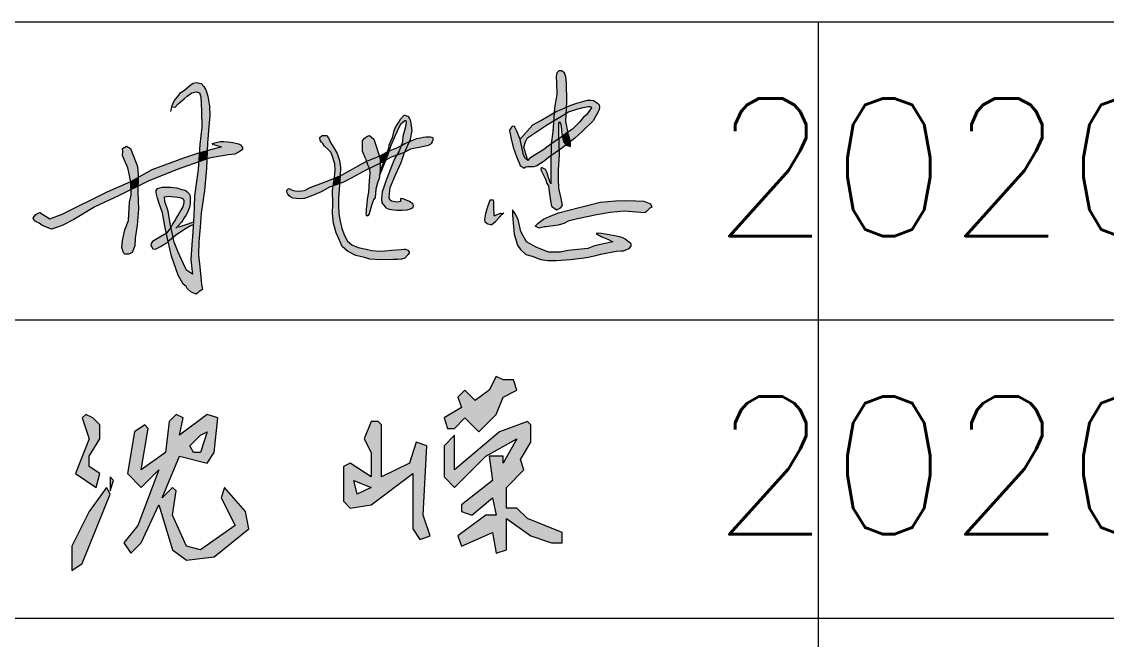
# Model space of a CAD drawing. Extents: x -14715 to 4269, y -24538 to -12228.
# Drawn here: x -11756.86 to -11733.21, y -24498.55 to -24485.06 of the extents above; entities that cross this region are included whole.
import ezdxf
from ezdxf.enums import TextEntityAlignment as Align

# ---------------------------------------------------------------- set-up
doc = ezdxf.new("R2010")
doc.units = 0
doc.header["$LTSCALE"] = 2000
doc.header["$MEASUREMENT"] = 0
doc.layers.get('0').update_dxf_attribs({"linetype": 'CONTINUOUS'})
doc.layers.add('HATCH', color=8, linetype='CONTINUOUS')
doc.styles.add('ECEC_TQ', font='txt_l.shx', dxfattribs={"bigfont": 'hztxt_l.shx'})

msp = doc.modelspace()

# ---------------------------------------------------------------- hatches: boundary and pattern name
at = {"linetype": 'Continuous'}
h = msp.add_hatch(color=256, dxfattribs=at)
h.paths.add_polyline_path([(-11748.337, -24494.911), (-11748.337, -24496.121), (-11748.185, -24496.348), (-11747.959, -24496.272), (-11748.11, -24495.819), (-11748.034, -24494.306), (-11748.261, -24494.23), (-11748.412, -24494.684), (-11749.017, -24494.987), (-11749.017, -24493.852), (-11749.093, -24493.777), (-11749.244, -24493.777), (-11749.395, -24494.155), (-11749.244, -24494.457), (-11749.244, -24494.987), (-11749.698, -24494.684), (-11749.849, -24494.76), (-11749.849, -24495.516), (-11749.698, -24495.667), (-11749.244, -24495.592)])
h.paths.add_polyline_path([(-11749.244, -24495.214), (-11749.547, -24495.365), (-11749.622, -24495.062)], flags=16)
h.paths.add_polyline_path([(-11746.522, -24493.625), (-11746.37, -24493.247), (-11746.068, -24493.096), (-11746.144, -24492.869), (-11746.37, -24492.869), (-11746.522, -24492.794), (-11746.673, -24493.096), (-11746.975, -24493.323), (-11747.202, -24493.096), (-11747.354, -24493.247), (-11747.278, -24493.474), (-11747.656, -24493.701), (-11747.58, -24493.928), (-11747.429, -24493.928), (-11747.202, -24493.701), (-11746.9, -24494.004)])
h.paths.add_polyline_path([(-11745.765, -24494.23), (-11745.765, -24493.852), (-11745.841, -24493.777), (-11746.446, -24494.004), (-11747.429, -24494.835), (-11747.429, -24494.079), (-11747.656, -24494.306), (-11747.656, -24494.987), (-11747.429, -24495.214), (-11746.749, -24494.533), (-11746.068, -24494.155), (-11746.37, -24494.684), (-11746.37, -24494.533), (-11746.673, -24494.533), (-11746.597, -24495.062), (-11747.278, -24495.592), (-11747.278, -24495.743), (-11747.051, -24495.819), (-11746.597, -24495.44), (-11746.522, -24495.819), (-11746.749, -24495.819), (-11747.354, -24496.272), (-11747.278, -24496.499), (-11746.597, -24496.197), (-11746.522, -24496.65), (-11746.295, -24496.575), (-11746.295, -24495.894), (-11745.765, -24496.272), (-11745.312, -24496.424), (-11745.085, -24496.424), (-11745.085, -24496.197), (-11745.841, -24495.894), (-11746.068, -24495.667), (-11746.295, -24495.667), (-11746.295, -24495.214), (-11745.917, -24494.835), (-11745.992, -24494.609)])
h = msp.add_hatch(color=256, dxfattribs=at)
h.paths.add_polyline_path([(-11755.384, -24494.76), (-11755.384, -24494.533), (-11755.157, -24494.155), (-11755.157, -24493.852), (-11755.309, -24493.701), (-11755.46, -24493.625), (-11755.535, -24493.701), (-11755.384, -24494.155), (-11755.687, -24494.911), (-11755.233, -24495.214), (-11755.157, -24494.911)])
h.paths.add_polyline_path([(-11754.855, -24495.062), (-11754.93, -24494.987), (-11754.93, -24495.289)])
h.paths.add_polyline_path([(-11754.93, -24495.365), (-11755.006, -24495.214), (-11755.384, -24495.743), (-11755.762, -24496.499), (-11755.762, -24497.029), (-11755.535, -24496.877)])
h.paths.add_polyline_path([(-11753.418, -24494.533), (-11752.813, -24494.684), (-11752.662, -24494.457), (-11752.586, -24493.701), (-11752.813, -24493.625), (-11753.418, -24494.079), (-11753.342, -24493.701), (-11753.494, -24493.625), (-11753.645, -24493.777), (-11753.72, -24494.457), (-11754.25, -24494.835), (-11754.099, -24493.928), (-11754.174, -24493.852), (-11754.401, -24494.004), (-11754.552, -24494.911), (-11754.25, -24495.214), (-11753.872, -24494.835), (-11754.325, -24496.045), (-11754.628, -24496.424), (-11754.477, -24496.65), (-11754.25, -24496.424), (-11753.872, -24495.592), (-11753.569, -24496.575), (-11753.267, -24496.802), (-11752.662, -24496.726), (-11751.905, -24496.121), (-11751.981, -24495.743), (-11752.435, -24495.214), (-11752.51, -24495.44), (-11752.208, -24496.045), (-11752.964, -24496.575), (-11753.267, -24496.499), (-11753.569, -24495.819), (-11753.494, -24495.289), (-11753.569, -24495.214), (-11753.796, -24495.44)])
h.paths.add_polyline_path([(-11753.191, -24494.306), (-11752.964, -24494.079), (-11752.813, -24494.004), (-11752.964, -24494.457), (-11753.115, -24494.457)], flags=16)
at = {"layer": 'HATCH'}
for points in [[(-11744.991, -24486.394), (-11745.001, -24486.265), (-11745.033, -24486.174), (-11745.096, -24486.132), (-11745.156, -24486.132), (-11745.198, -24486.177), (-11745.215, -24486.254), (-11745.208, -24486.405), (-11745.201, -24486.647), (-11745.25, -24486.938), (-11745.258, -24487.049), (-11745.212, -24487.022), (-11745.068, -24486.963), (-11744.99, -24486.925), (-11744.984, -24486.808)], [(-11752.783, -24487.344), (-11752.761, -24487.109), (-11752.764, -24486.902), (-11752.804, -24486.684), (-11752.847, -24486.547), (-11752.887, -24486.478), (-11752.943, -24486.409), (-11753.055, -24486.387), (-11753.119, -24486.406), (-11753.194, -24486.451), (-11753.309, -24486.558), (-11753.387, -24486.609), (-11753.459, -24486.702), (-11753.534, -24486.79), (-11753.576, -24486.886), (-11753.585, -24486.922), (-11753.511, -24486.929), (-11753.447, -24486.855), (-11753.315, -24486.743), (-11753.248, -24486.683), (-11753.147, -24486.615), (-11753.049, -24486.588), (-11752.982, -24486.615), (-11752.955, -24486.703), (-11752.941, -24487.003), (-11752.934, -24487.363), (-11752.978, -24487.742), (-11752.991, -24487.923), (-11752.813, -24487.872), (-11752.807, -24487.713)], [(-11744.99, -24486.925), (-11745.068, -24486.963), (-11745.212, -24487.022), (-11745.258, -24487.049), (-11745.271, -24487.225), (-11745.059, -24487.103), (-11744.996, -24487.062)], [(-11744.276, -24486.877), (-11744.315, -24486.835), (-11744.404, -24486.778), (-11744.455, -24486.772), (-11744.532, -24486.775), (-11744.614, -24486.798), (-11744.76, -24486.841), (-11744.873, -24486.873), (-11744.963, -24486.913), (-11744.99, -24486.925), (-11744.996, -24487.062), (-11744.943, -24487.028), (-11744.788, -24486.974), (-11744.662, -24486.941), (-11744.554, -24486.918), (-11744.508, -24486.91), (-11744.459, -24486.911), (-11744.442, -24486.937), (-11744.552, -24487.096), (-11744.62, -24487.146), (-11744.706, -24487.25), (-11744.855, -24487.407), (-11744.956, -24487.467), (-11744.942, -24487.538), (-11744.904, -24487.676), (-11744.808, -24487.599), (-11744.65, -24487.453), (-11744.409, -24487.225), (-11744.286, -24487.002), (-11744.269, -24486.932)], [(-11748.712, -24487.536), (-11748.64, -24487.376), (-11748.591, -24487.285), (-11748.554, -24487.254), (-11748.513, -24487.219), (-11748.488, -24487.214), (-11748.48, -24487.262), (-11748.499, -24487.356), (-11748.551, -24487.563), (-11748.564, -24487.678), (-11748.595, -24487.765), (-11748.581, -24487.758), (-11748.511, -24487.718), (-11748.414, -24487.677), (-11748.39, -24487.623), (-11748.352, -24487.438), (-11748.369, -24487.283), (-11748.387, -24487.21), (-11748.405, -24487.166), (-11748.422, -24487.141), (-11748.442, -24487.126), (-11748.504, -24487.109), (-11748.535, -24487.109), (-11748.611, -24487.197), (-11748.643, -24487.245), (-11748.677, -24487.299), (-11748.714, -24487.356), (-11748.756, -24487.464), (-11748.785, -24487.593), (-11748.828, -24487.688), (-11748.859, -24487.764), (-11748.864, -24487.821), (-11748.896, -24487.9), (-11748.868, -24487.885), (-11748.849, -24487.877), (-11748.806, -24487.755)], [(-11745.686, -24487.495), (-11745.403, -24487.301), (-11745.271, -24487.225), (-11745.258, -24487.049), (-11745.302, -24487.074), (-11745.547, -24487.213), (-11745.722, -24487.309), (-11746.006, -24487.629), (-11745.967, -24487.797), (-11745.94, -24487.939), (-11745.905, -24488.024), (-11745.829, -24488.085), (-11745.917, -24487.801), (-11745.883, -24487.685), (-11745.839, -24487.595)], [(-11744.996, -24487.062), (-11745.059, -24487.103), (-11745.271, -24487.225), (-11745.289, -24487.464), (-11745.324, -24487.728), (-11745.151, -24487.611), (-11745.154, -24487.499), (-11745.159, -24487.317), (-11745.158, -24487.283), (-11745.143, -24487.237), (-11745.115, -24487.302), (-11745.101, -24487.413), (-11745.1, -24487.442), (-11745.093, -24487.515), (-11745.078, -24487.558), (-11744.956, -24487.467), (-11744.987, -24487.307), (-11745.005, -24487.23)], [(-11746.013, -24487.601), (-11746.029, -24487.562), (-11746.084, -24487.426), (-11746.12, -24487.356), (-11746.127, -24487.334), (-11746.17, -24487.341), (-11746.187, -24487.373), (-11746.228, -24487.431), (-11746.197, -24487.618), (-11746.153, -24487.8), (-11746.081, -24487.999), (-11746, -24488.2), (-11745.914, -24488.258), (-11745.872, -24488.232), (-11745.835, -24488.227), (-11745.81, -24488.225), (-11745.76, -24488.225), (-11745.705, -24488.224), (-11745.634, -24488.205), (-11745.473, -24488.1), (-11745.379, -24488.023), (-11745.326, -24487.986), (-11745.324, -24487.728), (-11745.483, -24487.85), (-11745.602, -24487.924), (-11745.672, -24487.968), (-11745.728, -24487.999), (-11745.802, -24488.052), (-11745.829, -24488.085), (-11745.905, -24488.024), (-11745.94, -24487.939), (-11745.967, -24487.797)], [(-11749.93, -24488.091), (-11749.981, -24487.934), (-11750.056, -24487.812), (-11750.126, -24487.698), (-11750.172, -24487.594), (-11750.215, -24487.545), (-11750.311, -24487.541), (-11750.364, -24487.589), (-11750.353, -24487.655), (-11750.324, -24487.689), (-11750.296, -24487.72), (-11750.258, -24487.773), (-11750.189, -24487.844), (-11750.122, -24487.906), (-11750.092, -24487.981), (-11750.037, -24488.158), (-11750.025, -24488.309), (-11750.044, -24488.453), (-11750.047, -24488.473), (-11749.92, -24488.419), (-11749.915, -24488.24)], [(-11749.135, -24487.778), (-11749.187, -24487.621), (-11749.28, -24487.545), (-11749.324, -24487.557), (-11749.388, -24487.605), (-11749.432, -24487.658), (-11749.432, -24487.742), (-11749.432, -24487.882), (-11749.368, -24488.042), (-11749.345, -24488.109), (-11749.335, -24488.105), (-11749.064, -24487.99)], [(-11748.002, -24487.763), (-11747.955, -24487.738), (-11747.934, -24487.716), (-11747.912, -24487.681), (-11747.897, -24487.643), (-11747.897, -24487.614), (-11747.901, -24487.604), (-11747.91, -24487.59), (-11747.957, -24487.575), (-11748.051, -24487.575), (-11748.101, -24487.581), (-11748.171, -24487.595), (-11748.247, -24487.611), (-11748.324, -24487.638), (-11748.401, -24487.671), (-11748.414, -24487.677), (-11748.516, -24487.909), (-11748.388, -24487.841), (-11748.161, -24487.797)], [(-11745.151, -24487.611), (-11745.324, -24487.728), (-11745.326, -24487.986), (-11745.144, -24487.861)], [(-11745.047, -24487.692), (-11745.079, -24487.577), (-11745.078, -24487.558), (-11745.134, -24487.599), (-11745.151, -24487.611), (-11745.144, -24487.861), (-11745.066, -24487.808), (-11744.998, -24487.753)], [(-11744.942, -24487.538), (-11744.956, -24487.467), (-11744.956, -24487.468), (-11745.078, -24487.558), (-11745.079, -24487.577), (-11745.047, -24487.692), (-11744.998, -24487.753), (-11744.904, -24487.676)], [(-11754.333, -24488.219), (-11754.417, -24487.997), (-11754.487, -24487.83), (-11754.575, -24487.774), (-11754.657, -24487.83), (-11754.651, -24487.893), (-11754.662, -24487.981), (-11754.62, -24488.081), (-11754.545, -24488.245), (-11754.516, -24488.379), (-11754.48, -24488.543), (-11754.32, -24488.454), (-11754.32, -24488.404)], [(-11752.813, -24487.872), (-11752.991, -24487.923), (-11753.004, -24488.12), (-11752.82, -24488.056)], [(-11752.12, -24487.9), (-11752.046, -24487.848), (-11752.044, -24487.805), (-11752.087, -24487.747), (-11752.132, -24487.724), (-11752.19, -24487.71), (-11752.258, -24487.694), (-11752.374, -24487.681), (-11752.454, -24487.677), (-11752.53, -24487.677), (-11752.59, -24487.687), (-11752.652, -24487.7), (-11752.699, -24487.72), (-11752.695, -24487.745), (-11752.644, -24487.757), (-11752.576, -24487.774), (-11752.506, -24487.788), (-11752.568, -24487.807), (-11752.71, -24487.842), (-11752.813, -24487.872), (-11752.82, -24488.056), (-11752.774, -24488.04), (-11752.611, -24488.007), (-11752.353, -24487.963), (-11752.211, -24487.947)], [(-11748.637, -24487.886), (-11748.595, -24487.765), (-11748.684, -24487.815), (-11748.849, -24487.877), (-11748.883, -24487.975), (-11748.926, -24488.083), (-11748.807, -24488.015), (-11748.687, -24487.973)], [(-11748.414, -24487.677), (-11748.511, -24487.718), (-11748.581, -24487.758), (-11748.595, -24487.765), (-11748.637, -24487.886), (-11748.687, -24487.973), (-11748.539, -24487.921), (-11748.516, -24487.909)], [(-11745.141, -24487.968), (-11745.144, -24487.861), (-11745.326, -24487.986), (-11745.327, -24488.254), (-11745.329, -24488.468), (-11745.327, -24488.597), (-11745.38, -24488.464), (-11745.409, -24488.357), (-11745.443, -24488.282), (-11745.492, -24488.263), (-11745.519, -24488.251), (-11745.54, -24488.249), (-11745.548, -24488.278), (-11745.531, -24488.323), (-11745.473, -24488.436), (-11745.446, -24488.495), (-11745.416, -24488.59), (-11745.382, -24488.64), (-11745.365, -24488.767), (-11745.337, -24488.966), (-11745.315, -24489.083), (-11745.209, -24489.167), (-11745.129, -24489.131), (-11745.074, -24489.067), (-11745.108, -24488.92), (-11745.154, -24488.691), (-11745.166, -24488.492), (-11745.166, -24488.291)], [(-11744.904, -24487.676), (-11744.998, -24487.753), (-11744.9, -24487.784)], [(-11753.471, -24488.281), (-11753.004, -24488.12), (-11752.991, -24487.923), (-11753.019, -24487.931), (-11753.327, -24488.032), (-11754.016, -24488.286), (-11754.32, -24488.454), (-11754.324, -24488.648), (-11754.101, -24488.538)], [(-11753.533, -24489.866), (-11753.558, -24489.761), (-11753.634, -24489.826), (-11753.666, -24489.854), (-11753.666, -24489.855), (-11753.591, -24490.173), (-11753.447, -24490.586), (-11753.337, -24490.785), (-11753.275, -24490.838), (-11753.249, -24490.879), (-11753.172, -24490.948), (-11753.063, -24491.003), (-11753.024, -24490.978), (-11752.99, -24490.946), (-11752.917, -24490.901), (-11752.938, -24490.791), (-11752.956, -24490.63), (-11752.975, -24490.403), (-11753.003, -24490.15), (-11753, -24489.864), (-11752.971, -24489.542), (-11752.943, -24489.234), (-11752.874, -24488.739), (-11752.828, -24488.264), (-11752.82, -24488.056), (-11753.004, -24488.12), (-11753.015, -24488.282), (-11753.089, -24488.859), (-11753.096, -24489.102), (-11753.106, -24489.284), (-11753.127, -24489.649), (-11753.147, -24489.929), (-11753.17, -24490.249), (-11753.15, -24490.451), (-11753.137, -24490.569), (-11753.264, -24490.479), (-11753.329, -24490.338), (-11753.448, -24490.09)], [(-11749.342, -24488.293), (-11749.28, -24488.262), (-11749.322, -24488.175), (-11749.345, -24488.109), (-11749.462, -24488.166), (-11749.874, -24488.4), (-11749.92, -24488.419), (-11749.932, -24488.591), (-11749.861, -24488.565), (-11749.664, -24488.467)], [(-11749.044, -24488.052), (-11749.064, -24487.99), (-11749.335, -24488.105), (-11749.345, -24488.109), (-11749.322, -24488.175), (-11749.28, -24488.262), (-11749.047, -24488.148)], [(-11748.896, -24487.9), (-11749.051, -24487.985), (-11749.064, -24487.99), (-11749.044, -24488.052), (-11749.047, -24488.148), (-11749.009, -24488.13), (-11748.958, -24488.101)], [(-11748.926, -24488.083), (-11748.958, -24488.101), (-11749.031, -24488.266), (-11749.053, -24488.33), (-11749.064, -24488.424), (-11748.982, -24488.224)], [(-11748.593, -24488.132), (-11748.528, -24487.936), (-11748.516, -24487.909), (-11748.539, -24487.921), (-11748.687, -24487.973), (-11748.735, -24488.055), (-11748.812, -24488.254), (-11748.883, -24488.423), (-11748.928, -24488.56), (-11748.963, -24488.647), (-11749.001, -24488.774), (-11749.018, -24488.917), (-11749.008, -24489.012), (-11748.941, -24489.097), (-11748.921, -24489.123), (-11748.853, -24489.15), (-11748.753, -24489.167), (-11748.688, -24489.168), (-11748.579, -24489.168), (-11748.461, -24489.164), (-11748.39, -24489.142), (-11748.355, -24489.125), (-11748.326, -24489.105), (-11748.321, -24489.075), (-11748.329, -24489.037), (-11748.41, -24488.981), (-11748.46, -24488.962), (-11748.554, -24488.927), (-11748.605, -24488.919), (-11748.605, -24488.958), (-11748.607, -24488.982), (-11748.66, -24488.996), (-11748.728, -24488.993), (-11748.798, -24488.974), (-11748.835, -24488.945), (-11748.851, -24488.894), (-11748.827, -24488.674), (-11748.709, -24488.388)], [(-11748.849, -24487.877), (-11748.868, -24487.885), (-11748.896, -24487.9), (-11748.958, -24488.101), (-11748.926, -24488.083), (-11748.883, -24487.975)], [(-11749.051, -24488.315), (-11749.047, -24488.148), (-11749.28, -24488.262), (-11749.274, -24488.371), (-11749.289, -24488.529), (-11749.303, -24488.781), (-11749.329, -24488.933), (-11749.337, -24489.036), (-11749.347, -24489.095), (-11749.35, -24489.145), (-11749.35, -24489.189), (-11749.356, -24489.246), (-11749.355, -24489.274), (-11749.35, -24489.287), (-11749.343, -24489.294), (-11749.316, -24489.293), (-11749.287, -24489.249), (-11749.237, -24489.068), (-11749.196, -24488.948), (-11749.155, -24488.892), (-11749.143, -24488.712), (-11749.103, -24488.575), (-11749.071, -24488.483)], [(-11755.265, -24489.097), (-11754.732, -24488.851), (-11754.471, -24488.722), (-11754.475, -24488.566), (-11754.48, -24488.543), (-11754.992, -24488.775), (-11755.971, -24489.258), (-11756.24, -24489.361), (-11756.464, -24489.223), (-11756.517, -24489.246), (-11756.552, -24489.272), (-11756.587, -24489.307), (-11756.605, -24489.345), (-11756.581, -24489.398), (-11756.541, -24489.429), (-11756.475, -24489.456), (-11756.416, -24489.495), (-11756.339, -24489.538), (-11756.205, -24489.586), (-11756.094, -24489.549), (-11755.974, -24489.505), (-11755.721, -24489.373)], [(-11754.32, -24488.454), (-11754.48, -24488.543), (-11754.475, -24488.566), (-11754.471, -24488.722), (-11754.324, -24488.648)], [(-11750.15, -24488.673), (-11750.07, -24488.643), (-11750.047, -24488.473), (-11750.168, -24488.525), (-11750.57, -24488.68), (-11750.695, -24488.739), (-11750.813, -24488.76), (-11750.904, -24488.75), (-11750.965, -24488.734), (-11751.031, -24488.701), (-11751.058, -24488.71), (-11751.079, -24488.736), (-11751.082, -24488.779), (-11751.058, -24488.82), (-11751.028, -24488.857), (-11750.997, -24488.884), (-11750.953, -24488.907), (-11750.874, -24488.916), (-11750.783, -24488.923), (-11750.695, -24488.916), (-11750.559, -24488.868), (-11750.333, -24488.774)], [(-11749.92, -24488.419), (-11750.047, -24488.473), (-11750.07, -24488.643), (-11749.932, -24488.591)], [(-11754.31, -24489.149), (-11754.326, -24488.774), (-11754.324, -24488.648), (-11754.471, -24488.722), (-11754.468, -24488.837), (-11754.507, -24488.995), (-11754.532, -24489.393), (-11754.611, -24489.598), (-11754.662, -24489.83), (-11754.671, -24489.988), (-11754.638, -24490.101), (-11754.606, -24490.132), (-11754.52, -24490.132), (-11754.446, -24490.096), (-11754.389, -24489.952), (-11754.385, -24489.783), (-11754.344, -24489.499)], [(-11753.258, -24488.762), (-11753.295, -24488.738), (-11753.366, -24488.721), (-11753.43, -24488.701), (-11753.487, -24488.687), (-11753.551, -24488.677), (-11753.612, -24488.671), (-11753.71, -24488.671), (-11753.794, -24488.671), (-11753.899, -24488.701), (-11753.926, -24488.741), (-11753.926, -24488.792), (-11753.895, -24488.906), (-11753.865, -24489.001), (-11753.788, -24489.227), (-11753.73, -24489.557), (-11753.705, -24489.672), (-11753.608, -24489.548), (-11753.618, -24489.505), (-11753.664, -24489.194), (-11753.738, -24488.983), (-11753.746, -24488.883), (-11753.655, -24488.868), (-11753.464, -24488.885), (-11753.409, -24488.892), (-11753.368, -24488.911), (-11753.338, -24488.926), (-11753.327, -24488.961), (-11753.327, -24489.005), (-11753.344, -24489.098), (-11753.392, -24489.172), (-11753.449, -24489.272), (-11753.488, -24489.337), (-11753.509, -24489.374), (-11753.538, -24489.417), (-11753.57, -24489.478), (-11753.608, -24489.548), (-11753.558, -24489.761), (-11753.503, -24489.713), (-11753.431, -24489.665), (-11753.351, -24489.615), (-11753.29, -24489.57), (-11753.199, -24489.52), (-11753.117, -24489.483), (-11753.114, -24489.427), (-11753.151, -24489.437), (-11753.253, -24489.476), (-11753.297, -24489.494), (-11753.407, -24489.524), (-11753.472, -24489.538), (-11753.444, -24489.516), (-11753.373, -24489.435), (-11753.346, -24489.392), (-11753.319, -24489.338), (-11753.282, -24489.284), (-11753.234, -24489.206), (-11753.191, -24489.082), (-11753.184, -24488.997), (-11753.184, -24488.933), (-11753.187, -24488.883), (-11753.204, -24488.819)], [(-11749.958, -24489.066), (-11749.955, -24488.925), (-11749.941, -24488.719), (-11749.932, -24488.591), (-11750.07, -24488.643), (-11750.083, -24488.739), (-11750.078, -24489.023), (-11750.087, -24489.247), (-11750.067, -24489.457), (-11750.009, -24489.664), (-11749.94, -24489.813), (-11749.875, -24489.96), (-11749.762, -24490.065), (-11749.58, -24490.162), (-11749.387, -24490.204), (-11749.276, -24490.239), (-11749.031, -24490.254), (-11748.765, -24490.247), (-11748.66, -24490.246), (-11748.585, -24490.24), (-11748.508, -24490.216), (-11748.435, -24490.14), (-11748.417, -24490.104), (-11748.417, -24490.087), (-11748.43, -24490.05), (-11748.458, -24490.036), (-11748.494, -24490.024), (-11748.522, -24490.018), (-11748.592, -24490.031), (-11748.797, -24490.044), (-11748.94, -24490.057), (-11749.062, -24490.068), (-11749.227, -24490.049), (-11749.35, -24490.023), (-11749.523, -24489.982), (-11749.661, -24489.926), (-11749.762, -24489.848), (-11749.822, -24489.721), (-11749.885, -24489.574), (-11749.921, -24489.411), (-11749.951, -24489.251)], [(-11746.439, -24489.315), (-11746.389, -24489.255), (-11746.371, -24489.244), (-11746.429, -24489.24), (-11746.502, -24489.265), (-11746.542, -24489.29), (-11746.569, -24489.285), (-11746.572, -24489.257), (-11746.572, -24489.22), (-11746.577, -24489.162), (-11746.577, -24489.119), (-11746.577, -24489.059), (-11746.579, -24489.024), (-11746.579, -24488.979), (-11746.584, -24488.949), (-11746.65, -24488.944), (-11746.67, -24488.996), (-11746.707, -24489.097), (-11746.753, -24489.247), (-11746.768, -24489.328), (-11746.778, -24489.375), (-11746.77, -24489.426), (-11746.702, -24489.468), (-11746.652, -24489.483), (-11746.612, -24489.481), (-11746.532, -24489.418)], [(-11744.75, -24489.362), (-11744.5, -24489.307), (-11744.337, -24489.276), (-11744.039, -24489.225), (-11743.733, -24489.194), (-11743.28, -24489.232), (-11743.247, -24489.199), (-11743.174, -24489.131), (-11743.128, -24489.103), (-11743.161, -24489.032), (-11743.301, -24488.978), (-11743.476, -24488.965), (-11743.698, -24488.96), (-11743.922, -24488.968), (-11744.256, -24488.999), (-11744.538, -24489.067), (-11744.711, -24489.11), (-11745.162, -24489.228), (-11745.358, -24489.312), (-11745.491, -24489.368), (-11745.608, -24489.452), (-11745.671, -24489.523), (-11745.587, -24489.563), (-11745.465, -24489.535), (-11745.424, -24489.533), (-11745.279, -24489.512), (-11745.167, -24489.495), (-11745.047, -24489.459), (-11744.951, -24489.413)], [(-11746.04, -24489.378), (-11746.117, -24489.239), (-11746.167, -24489.165), (-11746.165, -24489.282), (-11746.13, -24489.695), (-11746.054, -24489.931), (-11745.994, -24490.029), (-11745.874, -24490.134), (-11745.733, -24490.174), (-11745.548, -24490.243), (-11745.392, -24490.269), (-11745.203, -24490.271), (-11744.906, -24490.247), (-11744.605, -24490.213), (-11744.517, -24490.193), (-11744.353, -24490.158), (-11744.24, -24490.128), (-11743.905, -24490.065), (-11743.798, -24490.057), (-11743.748, -24490.057), (-11743.627, -24490.005), (-11743.58, -24489.957), (-11743.578, -24489.908), (-11743.641, -24489.858), (-11743.711, -24489.803), (-11743.758, -24489.775), (-11743.834, -24489.749), (-11743.941, -24489.727), (-11744.141, -24489.695), (-11744.284, -24489.669), (-11744.344, -24489.683), (-11744.23, -24489.747), (-11744.185, -24489.765), (-11744.072, -24489.812), (-11744.024, -24489.842), (-11743.98, -24489.864), (-11744.379, -24489.951), (-11744.526, -24490.01), (-11744.96, -24490.049), (-11745.122, -24490.089), (-11745.378, -24490.089), (-11745.647, -24489.978), (-11745.86, -24489.859), (-11745.982, -24489.638)], [(-11753.666, -24489.854), (-11753.705, -24489.672), (-11753.862, -24489.767), (-11754.01, -24489.852), (-11754.038, -24489.898), (-11754.046, -24489.935), (-11754.001, -24490.013), (-11753.94, -24490.024), (-11753.831, -24489.965), (-11753.757, -24489.92), (-11753.697, -24489.88)], [(-11753.608, -24489.548), (-11753.705, -24489.672), (-11753.666, -24489.854), (-11753.634, -24489.826), (-11753.558, -24489.761)]]:
    msp.add_hatch(color=256, dxfattribs=at).paths.add_polyline_path(points)

# ---------------------------------------------------------------- linework, layer by layer
for p, q in [((-11774.5, -24485.063), (-11664.5, -24485.063)), ((-11739.5, -24517.563), (-11739.5, -24485.063)), ((-11774.5, -24491.563), (-11719.5, -24491.563)), ((-11774.5, -24498.063), (-11719.5, -24498.063))]:
    msp.add_line(p, q)
for points in [[(-11745.079, -24487.577), (-11745.047, -24487.692), (-11744.998, -24487.753), (-11744.9, -24487.784), (-11744.904, -24487.676), (-11744.942, -24487.538), (-11744.987, -24487.307), (-11745.005, -24487.23), (-11744.984, -24486.808), (-11744.991, -24486.394), (-11745.001, -24486.265), (-11745.033, -24486.174), (-11745.096, -24486.132), (-11745.156, -24486.132), (-11745.198, -24486.177), (-11745.215, -24486.254), (-11745.208, -24486.405), (-11745.201, -24486.647), (-11745.25, -24486.938), (-11745.289, -24487.464), (-11745.324, -24487.728), (-11745.327, -24488.254), (-11745.329, -24488.468), (-11745.327, -24488.597), (-11745.38, -24488.464), (-11745.409, -24488.357), (-11745.443, -24488.282)], [(-11753.608, -24487.02), (-11753.576, -24486.886), (-11753.534, -24486.79), (-11753.459, -24486.702), (-11753.387, -24486.609), (-11753.309, -24486.558), (-11753.194, -24486.451), (-11753.119, -24486.406), (-11753.055, -24486.387), (-11752.943, -24486.409), (-11752.887, -24486.478), (-11752.847, -24486.547), (-11752.804, -24486.684), (-11752.764, -24486.902), (-11752.761, -24487.109), (-11752.783, -24487.344), (-11752.807, -24487.713), (-11752.828, -24488.264), (-11752.874, -24488.739), (-11752.943, -24489.234), (-11752.971, -24489.542), (-11753, -24489.864), (-11753.003, -24490.15), (-11752.975, -24490.403), (-11752.956, -24490.63), (-11752.938, -24490.791), (-11752.917, -24490.901), (-11752.99, -24490.946), (-11753.024, -24490.978), (-11753.063, -24491.003), (-11753.172, -24490.948), (-11753.249, -24490.879), (-11753.275, -24490.838), (-11753.337, -24490.785), (-11753.447, -24490.586), (-11753.591, -24490.173), (-11753.666, -24489.855), (-11753.73, -24489.557), (-11753.788, -24489.227), (-11753.865, -24489.001), (-11753.895, -24488.906), (-11753.926, -24488.792), (-11753.926, -24488.741), (-11753.899, -24488.701), (-11753.899, -24488.701), (-11753.794, -24488.671), (-11753.71, -24488.671), (-11753.71, -24488.671), (-11753.612, -24488.671), (-11753.551, -24488.677), (-11753.487, -24488.687), (-11753.43, -24488.701), (-11753.366, -24488.721), (-11753.295, -24488.738), (-11753.258, -24488.762), (-11753.204, -24488.819), (-11753.187, -24488.883), (-11753.184, -24488.933), (-11753.184, -24488.997), (-11753.191, -24489.082), (-11753.234, -24489.206), (-11753.282, -24489.284), (-11753.319, -24489.338), (-11753.346, -24489.392), (-11753.373, -24489.435), (-11753.373, -24489.435), (-11753.444, -24489.516), (-11753.501, -24489.56)], [(-11753.585, -24486.922), (-11753.511, -24486.929), (-11753.511, -24486.929), (-11753.447, -24486.855), (-11753.315, -24486.743), (-11753.248, -24486.683), (-11753.147, -24486.615), (-11753.049, -24486.588), (-11753.049, -24486.588), (-11752.982, -24486.615), (-11752.955, -24486.703), (-11752.941, -24487.003), (-11752.934, -24487.363), (-11752.978, -24487.742), (-11753.015, -24488.282), (-11753.089, -24488.859), (-11753.096, -24489.102), (-11753.106, -24489.284), (-11753.127, -24489.649), (-11753.147, -24489.929), (-11753.17, -24490.249), (-11753.15, -24490.451), (-11753.137, -24490.569), (-11753.137, -24490.569), (-11753.264, -24490.479), (-11753.329, -24490.338), (-11753.448, -24490.09), (-11753.533, -24489.866), (-11753.618, -24489.505), (-11753.664, -24489.194), (-11753.738, -24488.983), (-11753.746, -24488.883), (-11753.746, -24488.883), (-11753.655, -24488.868), (-11753.464, -24488.885), (-11753.464, -24488.885), (-11753.409, -24488.892), (-11753.368, -24488.911), (-11753.338, -24488.926), (-11753.327, -24488.961), (-11753.327, -24489.005), (-11753.344, -24489.098), (-11753.392, -24489.172), (-11753.449, -24489.272), (-11753.488, -24489.337), (-11753.509, -24489.374), (-11753.538, -24489.417), (-11753.57, -24489.478), (-11753.608, -24489.548), (-11753.705, -24489.672), (-11753.862, -24489.767), (-11754.01, -24489.852), (-11754.038, -24489.898), (-11754.046, -24489.935), (-11754.001, -24490.013), (-11753.94, -24490.024), (-11753.831, -24489.965), (-11753.757, -24489.92), (-11753.697, -24489.88), (-11753.634, -24489.826), (-11753.503, -24489.713), (-11753.431, -24489.665), (-11753.351, -24489.615), (-11753.29, -24489.57), (-11753.199, -24489.52), (-11753.117, -24489.483)], [(-11746.228, -24487.431), (-11746.187, -24487.373), (-11746.17, -24487.341), (-11746.17, -24487.341), (-11746.127, -24487.334), (-11746.12, -24487.356), (-11746.084, -24487.426), (-11746.029, -24487.562), (-11746.013, -24487.601), (-11745.967, -24487.797), (-11745.94, -24487.939), (-11745.905, -24488.024), (-11745.829, -24488.085), (-11745.917, -24487.801), (-11745.883, -24487.685), (-11745.839, -24487.595), (-11745.686, -24487.495), (-11745.403, -24487.301), (-11745.059, -24487.103), (-11744.943, -24487.028), (-11744.788, -24486.974), (-11744.662, -24486.941), (-11744.554, -24486.918), (-11744.508, -24486.91), (-11744.459, -24486.911), (-11744.442, -24486.937), (-11744.552, -24487.096), (-11744.62, -24487.146), (-11744.706, -24487.25), (-11744.855, -24487.407), (-11744.956, -24487.468), (-11745.134, -24487.599), (-11745.324, -24487.728), (-11745.483, -24487.85), (-11745.602, -24487.924), (-11745.672, -24487.968), (-11745.728, -24487.999), (-11745.802, -24488.052), (-11745.829, -24488.085)], [(-11746.006, -24487.629), (-11745.722, -24487.309), (-11745.547, -24487.213), (-11745.302, -24487.074), (-11745.212, -24487.022), (-11745.068, -24486.963), (-11744.963, -24486.913), (-11744.873, -24486.873), (-11744.76, -24486.841), (-11744.614, -24486.798), (-11744.532, -24486.775), (-11744.455, -24486.772), (-11744.404, -24486.778), (-11744.315, -24486.835), (-11744.276, -24486.877), (-11744.269, -24486.932), (-11744.286, -24487.002), (-11744.409, -24487.225), (-11744.65, -24487.453), (-11744.808, -24487.599), (-11745.066, -24487.808), (-11745.379, -24488.023), (-11745.473, -24488.1), (-11745.634, -24488.205), (-11745.705, -24488.224), (-11745.76, -24488.225), (-11745.81, -24488.225), (-11745.835, -24488.227), (-11745.872, -24488.232), (-11745.914, -24488.258)], [(-11749.064, -24488.424), (-11748.982, -24488.224), (-11748.883, -24487.975), (-11748.806, -24487.755), (-11748.712, -24487.536), (-11748.64, -24487.376), (-11748.591, -24487.285), (-11748.554, -24487.254), (-11748.513, -24487.219), (-11748.488, -24487.214), (-11748.48, -24487.262), (-11748.499, -24487.356), (-11748.551, -24487.563), (-11748.564, -24487.678), (-11748.637, -24487.886), (-11748.735, -24488.055), (-11748.812, -24488.254), (-11748.883, -24488.423), (-11748.928, -24488.56), (-11748.963, -24488.647), (-11749.001, -24488.774), (-11749.018, -24488.917), (-11749.008, -24489.012), (-11748.941, -24489.097), (-11748.921, -24489.123), (-11748.853, -24489.15), (-11748.753, -24489.167), (-11748.688, -24489.168), (-11748.579, -24489.168), (-11748.461, -24489.164), (-11748.39, -24489.142), (-11748.355, -24489.125), (-11748.326, -24489.105), (-11748.321, -24489.075), (-11748.329, -24489.037), (-11748.41, -24488.981), (-11748.46, -24488.962), (-11748.554, -24488.927), (-11748.605, -24488.919), (-11748.605, -24488.958), (-11748.607, -24488.982), (-11748.66, -24488.996), (-11748.728, -24488.993), (-11748.798, -24488.974), (-11748.835, -24488.945), (-11748.851, -24488.894), (-11748.827, -24488.674), (-11748.709, -24488.388), (-11748.593, -24488.132), (-11748.528, -24487.936), (-11748.39, -24487.623), (-11748.352, -24487.438), (-11748.369, -24487.283), (-11748.387, -24487.21), (-11748.405, -24487.166), (-11748.422, -24487.141), (-11748.442, -24487.126), (-11748.504, -24487.109), (-11748.535, -24487.109), (-11748.611, -24487.197), (-11748.643, -24487.245), (-11748.677, -24487.299), (-11748.714, -24487.356), (-11748.756, -24487.464), (-11748.785, -24487.593), (-11748.828, -24487.688), (-11748.859, -24487.764), (-11748.864, -24487.821)], [(-11745.443, -24488.282), (-11745.492, -24488.263), (-11745.519, -24488.251), (-11745.54, -24488.249), (-11745.548, -24488.278), (-11745.531, -24488.323), (-11745.473, -24488.436), (-11745.446, -24488.495), (-11745.416, -24488.59), (-11745.382, -24488.64), (-11745.365, -24488.767), (-11745.337, -24488.966), (-11745.315, -24489.083), (-11745.209, -24489.167), (-11745.129, -24489.131), (-11745.074, -24489.067), (-11745.074, -24489.067), (-11745.108, -24488.92), (-11745.154, -24488.691), (-11745.166, -24488.492), (-11745.166, -24488.291), (-11745.141, -24487.968), (-11745.154, -24487.499), (-11745.159, -24487.317), (-11745.158, -24487.283), (-11745.143, -24487.237), (-11745.143, -24487.237), (-11745.115, -24487.302), (-11745.101, -24487.413), (-11745.1, -24487.442), (-11745.093, -24487.515), (-11745.078, -24487.558), (-11745.079, -24487.577)], [(-11747.91, -24487.59), (-11747.901, -24487.604), (-11747.897, -24487.614), (-11747.897, -24487.643), (-11747.912, -24487.681), (-11747.934, -24487.716), (-11747.955, -24487.738), (-11748.002, -24487.763), (-11748.161, -24487.797), (-11748.388, -24487.841), (-11748.539, -24487.921), (-11748.807, -24488.015), (-11749.009, -24488.13), (-11749.342, -24488.293), (-11749.664, -24488.467), (-11749.861, -24488.565), (-11750.15, -24488.673), (-11750.333, -24488.774), (-11750.559, -24488.868), (-11750.695, -24488.916), (-11750.783, -24488.923), (-11750.874, -24488.916), (-11750.953, -24488.907), (-11750.997, -24488.884), (-11751.028, -24488.857), (-11751.058, -24488.82), (-11751.082, -24488.779), (-11751.079, -24488.736), (-11751.058, -24488.71), (-11751.031, -24488.701)], [(-11751.031, -24488.701), (-11750.965, -24488.734), (-11750.904, -24488.75), (-11750.813, -24488.76), (-11750.695, -24488.739), (-11750.57, -24488.68), (-11750.168, -24488.525), (-11749.874, -24488.4), (-11749.462, -24488.166), (-11749.335, -24488.105), (-11749.051, -24487.985), (-11748.868, -24487.885), (-11748.684, -24487.815), (-11748.581, -24487.758), (-11748.511, -24487.718), (-11748.401, -24487.671), (-11748.324, -24487.638), (-11748.247, -24487.611), (-11748.171, -24487.595), (-11748.101, -24487.581), (-11748.051, -24487.575), (-11747.957, -24487.575), (-11747.957, -24487.575), (-11747.91, -24487.59)], [(-11750.353, -24487.655), (-11750.364, -24487.589), (-11750.311, -24487.541), (-11750.215, -24487.545), (-11750.172, -24487.594), (-11750.126, -24487.698), (-11750.056, -24487.812), (-11749.981, -24487.934), (-11749.93, -24488.091), (-11749.915, -24488.24), (-11749.92, -24488.419), (-11749.941, -24488.719), (-11749.955, -24488.925), (-11749.958, -24489.066), (-11749.951, -24489.251), (-11749.921, -24489.411), (-11749.885, -24489.574), (-11749.822, -24489.721), (-11749.762, -24489.848), (-11749.661, -24489.926), (-11749.523, -24489.982), (-11749.35, -24490.023), (-11749.227, -24490.049), (-11749.062, -24490.068), (-11748.94, -24490.057), (-11748.797, -24490.044), (-11748.592, -24490.031), (-11748.522, -24490.018), (-11748.494, -24490.024), (-11748.458, -24490.036), (-11748.43, -24490.05), (-11748.417, -24490.087), (-11748.417, -24490.104), (-11748.435, -24490.14), (-11748.508, -24490.216), (-11748.585, -24490.24), (-11748.66, -24490.246), (-11748.765, -24490.247), (-11749.031, -24490.254), (-11749.276, -24490.239), (-11749.387, -24490.204), (-11749.58, -24490.162), (-11749.762, -24490.065), (-11749.875, -24489.96), (-11749.94, -24489.813), (-11750.009, -24489.664), (-11750.067, -24489.457), (-11750.087, -24489.247), (-11750.078, -24489.023), (-11750.083, -24488.739), (-11750.044, -24488.453), (-11750.025, -24488.309), (-11750.037, -24488.158), (-11750.092, -24487.981), (-11750.122, -24487.906), (-11750.189, -24487.844), (-11750.258, -24487.773), (-11750.296, -24487.72), (-11750.324, -24487.689), (-11750.353, -24487.655)], [(-11749.368, -24488.042), (-11749.432, -24487.882), (-11749.432, -24487.742), (-11749.432, -24487.658), (-11749.388, -24487.605), (-11749.324, -24487.557), (-11749.28, -24487.545), (-11749.187, -24487.621), (-11749.135, -24487.778), (-11749.044, -24488.052), (-11749.051, -24488.315), (-11749.071, -24488.483), (-11749.103, -24488.575), (-11749.143, -24488.712), (-11749.155, -24488.892), (-11749.196, -24488.948), (-11749.237, -24489.068), (-11749.287, -24489.249), (-11749.316, -24489.293), (-11749.343, -24489.294)], [(-11746.228, -24487.431), (-11746.197, -24487.618), (-11746.153, -24487.8), (-11746.081, -24487.999), (-11746, -24488.2), (-11745.914, -24488.258)], [(-11756.464, -24489.223), (-11756.24, -24489.361), (-11755.971, -24489.258), (-11754.992, -24488.775), (-11754.48, -24488.543), (-11754.016, -24488.286), (-11753.327, -24488.032), (-11753.019, -24487.931), (-11752.71, -24487.842), (-11752.568, -24487.807), (-11752.506, -24487.788), (-11752.576, -24487.774), (-11752.644, -24487.757), (-11752.695, -24487.745), (-11752.695, -24487.745), (-11752.699, -24487.72), (-11752.652, -24487.7), (-11752.59, -24487.687), (-11752.53, -24487.677), (-11752.454, -24487.677), (-11752.374, -24487.681), (-11752.258, -24487.694), (-11752.19, -24487.71), (-11752.132, -24487.724), (-11752.087, -24487.747), (-11752.044, -24487.805), (-11752.046, -24487.848), (-11752.12, -24487.9), (-11752.211, -24487.947), (-11752.353, -24487.963), (-11752.611, -24488.007), (-11752.774, -24488.04), (-11753.471, -24488.281), (-11754.101, -24488.538), (-11754.732, -24488.851), (-11755.265, -24489.097), (-11755.721, -24489.373), (-11755.974, -24489.505), (-11756.094, -24489.549), (-11756.205, -24489.586), (-11756.339, -24489.538), (-11756.416, -24489.495), (-11756.475, -24489.456), (-11756.541, -24489.429), (-11756.581, -24489.398), (-11756.605, -24489.345), (-11756.587, -24489.307), (-11756.552, -24489.272), (-11756.517, -24489.246), (-11756.464, -24489.223)], [(-11754.657, -24487.83), (-11754.575, -24487.774), (-11754.487, -24487.83), (-11754.417, -24487.997), (-11754.333, -24488.219), (-11754.32, -24488.404), (-11754.326, -24488.774), (-11754.31, -24489.149), (-11754.344, -24489.499), (-11754.385, -24489.783), (-11754.389, -24489.952), (-11754.446, -24490.096), (-11754.52, -24490.132), (-11754.606, -24490.132), (-11754.638, -24490.101), (-11754.671, -24489.988), (-11754.662, -24489.83), (-11754.611, -24489.598), (-11754.532, -24489.393), (-11754.507, -24488.995), (-11754.468, -24488.837), (-11754.475, -24488.566), (-11754.516, -24488.379), (-11754.545, -24488.245), (-11754.62, -24488.081), (-11754.662, -24487.981), (-11754.651, -24487.893), (-11754.657, -24487.83)], [(-11748.864, -24487.821), (-11748.896, -24487.9), (-11748.958, -24488.101), (-11749.031, -24488.266), (-11749.053, -24488.33)], [(-11749.368, -24488.042), (-11749.322, -24488.175), (-11749.28, -24488.262), (-11749.274, -24488.371), (-11749.289, -24488.529), (-11749.303, -24488.781), (-11749.329, -24488.933), (-11749.337, -24489.036), (-11749.347, -24489.095), (-11749.35, -24489.145), (-11749.35, -24489.189), (-11749.356, -24489.246), (-11749.355, -24489.274)], [(-11746.65, -24488.944), (-11746.67, -24488.996), (-11746.707, -24489.097), (-11746.753, -24489.247), (-11746.768, -24489.328), (-11746.778, -24489.375), (-11746.77, -24489.426), (-11746.77, -24489.426), (-11746.702, -24489.468), (-11746.652, -24489.483), (-11746.612, -24489.481), (-11746.532, -24489.418), (-11746.439, -24489.315), (-11746.389, -24489.255), (-11746.353, -24489.232)], [(-11746.65, -24488.944), (-11746.584, -24488.949), (-11746.579, -24488.979), (-11746.579, -24489.024), (-11746.577, -24489.059), (-11746.577, -24489.119), (-11746.577, -24489.162), (-11746.572, -24489.22), (-11746.572, -24489.257), (-11746.569, -24489.285), (-11746.569, -24489.285), (-11746.542, -24489.29), (-11746.502, -24489.265), (-11746.429, -24489.24), (-11746.429, -24489.24), (-11746.371, -24489.244)], [(-11745.608, -24489.452), (-11745.491, -24489.368), (-11745.358, -24489.312), (-11745.162, -24489.228), (-11744.711, -24489.11), (-11744.538, -24489.067), (-11744.256, -24488.999), (-11743.922, -24488.968), (-11743.698, -24488.96), (-11743.476, -24488.965), (-11743.301, -24488.978), (-11743.161, -24489.032), (-11743.161, -24489.032), (-11743.128, -24489.103), (-11743.174, -24489.131), (-11743.247, -24489.199), (-11743.28, -24489.232), (-11743.28, -24489.232), (-11743.733, -24489.194), (-11744.039, -24489.225), (-11744.337, -24489.276), (-11744.5, -24489.307), (-11744.75, -24489.362), (-11744.951, -24489.413), (-11745.047, -24489.459), (-11745.167, -24489.495), (-11745.279, -24489.512), (-11745.424, -24489.533), (-11745.465, -24489.535), (-11745.587, -24489.563), (-11745.671, -24489.523), (-11745.608, -24489.452), (-11745.608, -24489.452)], [(-11749.355, -24489.274), (-11749.35, -24489.287), (-11749.343, -24489.294)], [(-11746.167, -24489.165), (-11746.165, -24489.282), (-11746.13, -24489.695), (-11746.054, -24489.931), (-11745.994, -24490.029), (-11745.874, -24490.134), (-11745.733, -24490.174), (-11745.548, -24490.243), (-11745.392, -24490.269), (-11745.203, -24490.271), (-11744.906, -24490.247), (-11744.605, -24490.213), (-11744.517, -24490.193), (-11744.353, -24490.158), (-11744.24, -24490.128), (-11743.905, -24490.065), (-11743.798, -24490.057), (-11743.748, -24490.057), (-11743.627, -24490.005), (-11743.58, -24489.957), (-11743.578, -24489.908), (-11743.641, -24489.858), (-11743.711, -24489.803), (-11743.758, -24489.775), (-11743.834, -24489.749), (-11743.941, -24489.727), (-11744.141, -24489.695), (-11744.284, -24489.669), (-11744.344, -24489.683), (-11744.344, -24489.683), (-11744.344, -24489.683), (-11744.23, -24489.747), (-11744.185, -24489.765), (-11744.072, -24489.812), (-11744.024, -24489.842), (-11743.98, -24489.864), (-11744.379, -24489.951), (-11744.526, -24490.01), (-11744.96, -24490.049), (-11745.122, -24490.089), (-11745.378, -24490.089), (-11745.647, -24489.978), (-11745.86, -24489.859), (-11745.982, -24489.638), (-11746.04, -24489.378), (-11746.117, -24489.239), (-11746.167, -24489.165)], [(-11753.472, -24489.538), (-11753.472, -24489.538), (-11753.407, -24489.524), (-11753.297, -24489.494), (-11753.253, -24489.476), (-11753.151, -24489.437), (-11753.114, -24489.427)]]:
    msp.add_lwpolyline(points)
at = {"linetype": 'Continuous', "elevation": 2318108.623}
for points in [[(-11746.37, -24492.869), (-11746.522, -24492.794), (-11746.673, -24493.096), (-11746.975, -24493.323), (-11747.202, -24493.096), (-11747.354, -24493.247), (-11747.278, -24493.474), (-11747.656, -24493.701), (-11747.58, -24493.928), (-11747.429, -24493.928), (-11747.202, -24493.701), (-11746.9, -24494.004), (-11746.522, -24493.625), (-11746.37, -24493.247), (-11746.068, -24493.096), (-11746.144, -24492.869), (-11746.37, -24492.869)], [(-11755.309, -24493.701), (-11755.46, -24493.625), (-11755.535, -24493.701), (-11755.384, -24494.155), (-11755.687, -24494.911), (-11755.233, -24495.214), (-11755.157, -24494.911), (-11755.384, -24494.76), (-11755.384, -24494.533), (-11755.157, -24494.155), (-11755.157, -24493.852), (-11755.309, -24493.701)], [(-11753.342, -24493.701), (-11753.494, -24493.625), (-11753.645, -24493.777), (-11753.72, -24494.457), (-11754.25, -24494.835), (-11754.099, -24493.928), (-11754.174, -24493.852), (-11754.401, -24494.004), (-11754.552, -24494.911), (-11754.25, -24495.214), (-11753.872, -24494.835), (-11754.325, -24496.045), (-11754.628, -24496.424), (-11754.477, -24496.65), (-11754.25, -24496.424), (-11753.872, -24495.592), (-11753.569, -24496.575), (-11753.267, -24496.802), (-11752.662, -24496.726), (-11751.905, -24496.121), (-11751.981, -24495.743), (-11752.435, -24495.214), (-11752.51, -24495.44), (-11752.208, -24496.045), (-11752.964, -24496.575), (-11753.267, -24496.499), (-11753.569, -24495.819), (-11753.494, -24495.289), (-11753.569, -24495.214), (-11753.796, -24495.44), (-11753.418, -24494.533), (-11752.813, -24494.684), (-11752.662, -24494.457), (-11752.586, -24493.701), (-11752.813, -24493.625), (-11753.418, -24494.079), (-11753.342, -24493.701)], [(-11749.017, -24493.852), (-11749.093, -24493.777), (-11749.244, -24493.777), (-11749.395, -24494.155), (-11749.244, -24494.457), (-11749.244, -24494.987), (-11749.698, -24494.684), (-11749.849, -24494.76), (-11749.849, -24495.516), (-11749.698, -24495.667), (-11749.244, -24495.592), (-11748.337, -24494.911), (-11748.337, -24496.121), (-11748.185, -24496.348), (-11747.959, -24496.272), (-11748.11, -24495.819), (-11748.034, -24494.306), (-11748.261, -24494.23), (-11748.412, -24494.684), (-11749.017, -24494.987), (-11749.017, -24493.852)], [(-11745.765, -24493.852), (-11745.841, -24493.777), (-11746.446, -24494.004), (-11747.429, -24494.835), (-11747.429, -24494.079), (-11747.656, -24494.306), (-11747.656, -24494.987), (-11747.429, -24495.214), (-11746.749, -24494.533), (-11746.068, -24494.155), (-11746.37, -24494.684), (-11746.37, -24494.533), (-11746.673, -24494.533), (-11746.597, -24495.062), (-11747.278, -24495.592), (-11747.278, -24495.743), (-11747.051, -24495.819), (-11746.597, -24495.44), (-11746.522, -24495.819), (-11746.749, -24495.819), (-11747.354, -24496.272), (-11747.278, -24496.499), (-11746.597, -24496.197), (-11746.522, -24496.65), (-11746.295, -24496.575), (-11746.295, -24495.894), (-11745.765, -24496.272), (-11745.312, -24496.424), (-11745.085, -24496.424), (-11745.085, -24496.197), (-11745.841, -24495.894), (-11746.068, -24495.667), (-11746.295, -24495.667), (-11746.295, -24495.214), (-11745.917, -24494.835), (-11745.992, -24494.609), (-11745.765, -24494.23), (-11745.765, -24493.852)], [(-11752.964, -24494.079), (-11752.813, -24494.004), (-11752.964, -24494.457), (-11753.115, -24494.457), (-11753.191, -24494.306), (-11752.964, -24494.079)], [(-11754.855, -24495.062), (-11754.93, -24494.987), (-11754.93, -24495.289), (-11754.855, -24495.062)], [(-11749.622, -24495.062), (-11749.244, -24495.214), (-11749.547, -24495.365), (-11749.622, -24495.062)], [(-11754.93, -24495.365), (-11755.006, -24495.214), (-11755.384, -24495.743), (-11755.762, -24496.499), (-11755.762, -24497.029), (-11755.535, -24496.877), (-11754.93, -24495.365)]]:
    msp.add_lwpolyline(points, dxfattribs=at)

# ---------------------------------------------------------------- texts
at = {"style": 'ECEC_TQ'}
for p in [(-11730.256, -24488.235), (-11730.256, -24494.735)]:
    msp.add_attdef('2020.04.30', text=' ', height=3, dxfattribs=at).set_placement(p, align=Align.MIDDLE)

doc.saveas('drawing.dxf')
